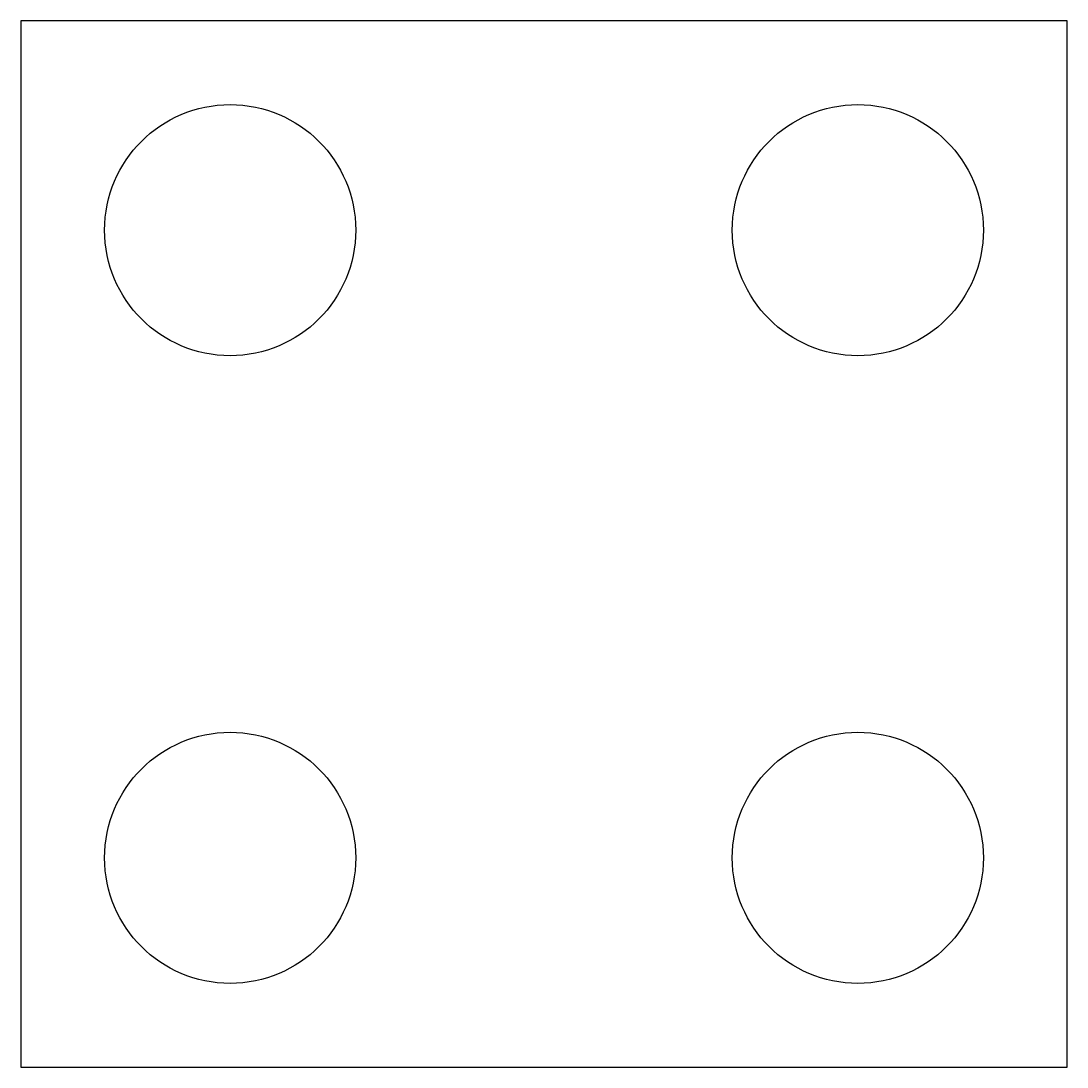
# Model space of a CAD drawing. Header units: metres. Extents: x 0 to 50, y 0 to 50.
import ezdxf

# ---------------------------------------------------------------- set-up
doc = ezdxf.new("R2010")
doc.units = ezdxf.units.M
doc.header["$MEASUREMENT"] = 0
doc.layers.get('0').update_dxf_attribs({"lineweight": 25})

msp = doc.modelspace()

# ---------------------------------------------------------------- linework, layer by layer
for p, q in [((50, 50), (0, 50)), ((0, 50), (0, 0)), ((50, 0), (50, 50)), ((0, 0), (50, 0))]:
    msp.add_line(p, q)
for centre in [(10, 40), (40, 40), (10, 10), (40, 10)]:
    msp.add_circle(centre, 6)

doc.saveas('drawing.dxf')
